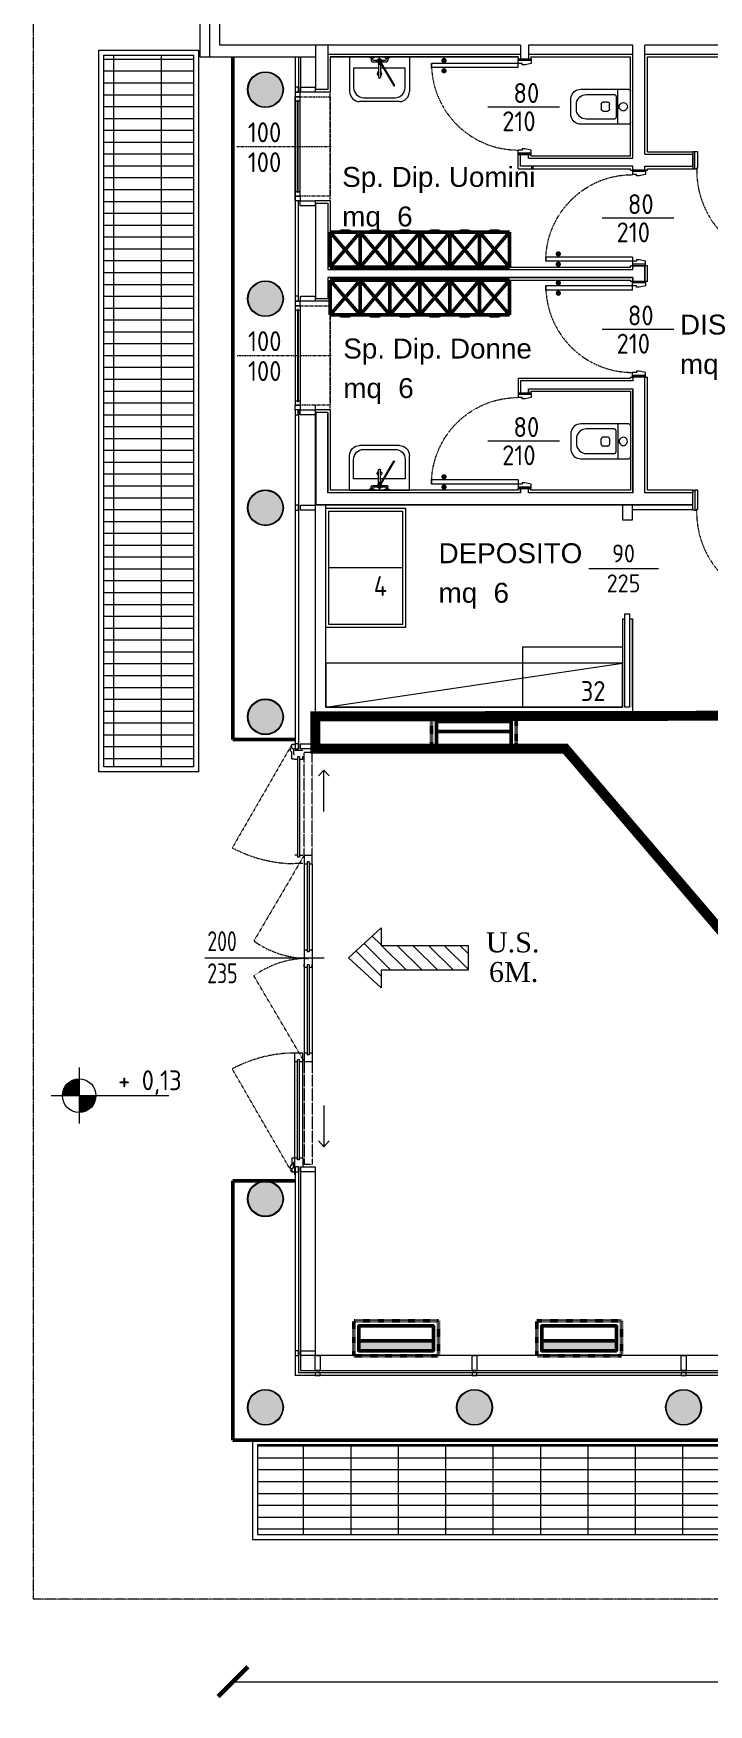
# Model space of a CAD drawing. Header units: millimetres. Extents: x 8265 to 78888, y 1905 to 34251.
# Drawn here: x 34471 to 35149, y 19102 to 20780 of the extents above; entities that cross this region are included whole.
import ezdxf
from ezdxf.enums import TextEntityAlignment as Align

# ---------------------------------------------------------------- set-up
doc = ezdxf.new("R2010")
doc.units = ezdxf.units.MM
for name, pattern in [('ACISOTGL', [3, 2, -1]), ('DOT', [0.175, 0.05, -0.125]), ('HIDDEN', [9.525, 6.35, -3.175]), ('HIDDEN1', [0.1, 0.05, -0.05]), ('HIDDEN4', [0.125, 0.025, -0.1]), ('HIDEGIO', [5000, 2500, -2500]), ('Tratteggio', [1.25, 0.75, -0.5])]:
    doc.linetypes.add(name, pattern=pattern)
doc.layers.get('Defpoints').update_dxf_attribs({"lineweight": 0})
for name, color, linetype, lineweight in [('410_STRUTTURE_001-AM_0', 7, 'Continuous', 0), ('430_TAVOLATI_001-AM_0', 3, 'Continuous', 0), ('437_RIVESTIMENTI_001-AM_0', 13, 'Continuous', 0), ('439_TESTI_SERRAMENTI_001-AM_0', 11, 'Continuous', 0), ('440_ALTRI_ELEMENTI_001-AM_0', 31, 'Continuous', 50), ('440_SIMBOLI_001-AM_0', 31, 'Continuous', 0), ('441_SERRAMENTI_001-AM_0', 1, 'Continuous', 0), ('442_SANITARI_001-AM_0', 6, 'Continuous', 0), ('443_GRIGLIE_AERAZIONE_001-AM_0', 6, 'Continuous', 0), ('445_QUOTE_ALTIMETRICHE_001-AM_0', 2, 'Continuous', 0), ('464_LAY_OUT_TQ_001-AM_0', 2, 'Continuous', 0), ('468_ARREDI_BAR_001-AM_0', 73, 'Continuous', 50), ('468_Bar attrezzature', 73, 'Continuous', 50), ('468_BAR_001-AM_0', 73, 'Continuous', 0), ('471_TESTI_POLIGONI_001-AM_0', 221, 'Continuous', 0), ('480_CAMPITURE_SIMB_REI_001-AM_0', 30, 'Continuous', 0), ('AM_0', 7, 'Continuous', 50), ('costruzioni', 10, 'Continuous', 0)]:
    doc.layers.add(name, color=color, linetype=linetype, lineweight=lineweight)
doc.layers.add('A-linee medie', color=8, linetype='Continuous')
doc.layers.add('A-serramenti', color=8, linetype='Continuous')
doc.styles.add('AREA', font='arial.ttf', dxfattribs={"height": 30})
doc.styles.add('ROMANTIC', font='romantic.ttf')
doc.styles.get("Standard").update_dxf_attribs({"font": 'isocp.shx'})
doc.dimstyles.new('quote al 100', dxfattribs={"dimscale": 100, "dimtxt": 0.2, "dimasz": 0.1, "dimexe": 0.1, "dimexo": 0.5, "dimgap": 0.1, "dimtad": 0, "dimdec": 0, "dimrnd": 0.5, "dimdsep": 46, "dimtxsty": 'Standard', "dimblk": 'ARCHTICK', "dimcen": 0.1, "dimse1": 1, "dimse2": 1, "dimclrd": 256, "dimclre": 256, "dimclrt": 256, "dimadec": 0, "dimazin": 2, "dimtp": 0.1, "dimtm": 0.1, "dimtfac": 0.71, "dimtdec": 0, "dimtmove": 1, "dimatfit": 1, "dimldrblk": 'DOT', "dimfxl": 1, "dimtzin": 0, "dimlwd": -1, "dimlwe": -1, "dimarcsym": 0})
pattern_1 = [(0, (35456.603, 18313.833), (0, 11.90625), []), (90, (35456.603, 18313.833), (-47.625, 3e-15), [])]

# ---------------------------------------------------------------- blocks, each defined once
blk = doc.blocks.new('FRECCIA US ORIZZONTALE')
h = blk.add_hatch()
h.set_pattern_fill('ANSI31', color=256, scale=7, style=0)
h.set_pattern_definition([(45, (-5619.863, -3114.928), (-15.71545, 15.71545), [])])
h.paths.add_polyline_path([(0, 0), (-60, 65), (-25, 65), (-25, 240), (25, 240), (25, 65), (60, 65)])
blk.add_lwpolyline([(0, 0), (-60, 65), (-25, 65), (-25, 240), (25, 240), (25, 65), (60, 65)], close=True)
blk = doc.blocks.new('US')
at = {"rotation": 270}
blk.add_blockref('FRECCIA US ORIZZONTALE', (50, 0), dxfattribs=at)
blk = doc.blocks.new('_ArchTick')
at = {"layer": 'AM_0', "color": 0, "const_width": 0.15}
blk.add_lwpolyline([(-0.5, -0.5), (0.5, 0.5)], dxfattribs=at)
blk = doc.blocks.new('*D289')
at = {"layer": '464_LAY_OUT_TQ_001-AM_0', "transparency": 16777216}
for p, q in [((34671.3, 19124.8), (40330.9, 19124.8)), ((46095.6, 19124.8), (40498, 19124.8))]:
    blk.add_line(p, q, dxfattribs=at)
at = {"layer": 'Defpoints', "color": 0, "transparency": 16777216}
for p in [(34671.3, 19367.4, -17.9), (46095.6, 19367.4, -17.9), (34671.3, 19124.8)]:
    blk.add_point(p, dxfattribs=at)
at = {"layer": '464_LAY_OUT_TQ_001-AM_0', "transparency": 16777216, "xscale": 30, "yscale": 30, "zscale": 30, "rotation": 180}
blk.add_blockref('_ArchTick', (34671.3, 19124.8), dxfattribs=at)
at = {"layer": '464_LAY_OUT_TQ_001-AM_0', "transparency": 16777216, "xscale": 30, "yscale": 30, "zscale": 30}
blk.add_blockref('_ArchTick', (46095.6, 19124.8), dxfattribs=at)
at = {"layer": '464_LAY_OUT_TQ_001-AM_0', "transparency": 16777216, "insert": (40414.4, 19134.6), "char_height": 50, "attachment_point": 5}
blk.add_mtext('11425', dxfattribs=at)
blk = doc.blocks.new('_Dot')
at = {"color": 0, "linetype": 'ByBlock', "lineweight": -2}
blk.add_line((-0.5, 0), (-1, 0), dxfattribs=at)
at = {"color": 0, "linetype": 'ByBlock', "const_width": 0.5}
blk.add_lwpolyline([(-0.25, 0, 1), (0.25, 0, 1)], format="xyb", close=True, dxfattribs=at)
blk = doc.blocks.new('finestra')
at = {"layer": '441_SERRAMENTI_001-AM_0'}
for p, q in [((78502, 16954.8), (78502, 16952.7)), ((78592.8, 16954.8), (78592.8, 16952.7)), ((78501, 16952.7), (78593.9, 16952.7)), ((78501, 16951.9), (78593.9, 16951.9)), ((78502, 16951.9), (78502, 16949.8)), ((78592.8, 16951.9), (78592.8, 16949.8)), ((78593.9, 16952.7), (78593.9, 16951.9))]:
    blk.add_line(p, q, dxfattribs=at)
for points in [[(78497.4, 16949.8), (78492.8, 16949.8), (78492.8, 16954.8), (78497.4, 16954.8)], [(78597.4, 16949.8), (78602, 16949.8), (78602, 16954.8), (78597.4, 16954.8)]]:
    blk.add_lwpolyline(points, close=True, dxfattribs=at)
for points in [[(78497.4, 16954.8), (78597.4, 16954.8)], [(78497.4, 16949.8), (78497.4, 16949.8), (78497.4, 16954.8)], [(78597.4, 16949.8), (78597.4, 16949.8), (78597.4, 16954.8)], [(78497.4, 16949.8), (78597.4, 16949.8)], [(78501, 16951.9), (78501, 16952.7)]]:
    blk.add_lwpolyline(points, dxfattribs=at)
blk = doc.blocks.new('Quota serramento H20')
for p in [(-15, 0), (15, 0)]:
    blk.add_attdef('000', text='', height=20, rotation=90).set_placement(p, align=Align.MIDDLE)
blk = doc.blocks.new('QUOTA_ALT')
for points in [[(0, 0), (0, 22.5, 0.414214), (-22.5, 0)], [(22.5, 0), (0, 0), (0, -22.5, 0.414214)]]:
    blk.add_hatch(color=256).paths.add_polyline_path(points)
for p, q in [((0, 37.5), (0, -37.5)), ((-37.5, 0), (120, 0))]:
    blk.add_line(p, q)
blk.add_circle((0, 0), 22.5)
blk.add_attdef('QUOTA', text='', height=22.5).set_placement((120, 7.5), align=Align.RIGHT)
blk = doc.blocks.new('SUP-LOC')
at = {"style": 'AREA'}
blk.add_text('mq', height=20, dxfattribs=at).set_placement((7.7, -17.4))
for tag, p in [('NAME_LOC', (7.7, 22.3)), ('AREA_AREA', (62.9, -17.4))]:
    blk.add_attdef(tag, p, '', height=20, dxfattribs=at)
blk = doc.blocks.new('Lavabo_handy')
at = {"layer": '442_SANITARI_001-AM_0'}
for p, q in [((-30, 0), (30, 0)), ((-30, 0), (-30, -35)), ((-10, 0), (-10, -1)), ((-5.5, 0), (-5.5, -1)), ((5.5, 0), (5.5, -1)), ((10, 0), (10, -1)), ((30, 0), (30, -35)), ((-26, -11.4), (-26, -31.1)), ((-1, -11.4), (-26, -11.4)), ((-5.5, -1), (-10, -1)), ((-8.5, -1), (-8.5, -3.5)), ((-7, -1), (-7, -2.5)), ((-7, -5), (-2, -5)), ((-6, -3.5), (-2, -3.5)), ((-3.6, -4.2), (3.6, -4.2)), ((-2, -3.5), (-2, -5)), ((-1, -2.5), (1, -2.5)), ((-1, -6), (-1, -20.5)), ((-1, -6), (1, -6)), ((0, -8.2), (0, -0.3)), ((0.4, -5.5), (14.5, -29.3)), ((0.9, -5.2), (15, -29)), ((1, -6), (1, -20.5)), ((3.9, -11.4), (1, -11.4)), ((2, -3.5), (6, -3.5)), ((2, -3.5), (2, -5)), ((2, -5), (7, -5)), ((25.7, -11.4), (4.6, -11.4)), ((5.5, -1), (10, -1)), ((7, -1), (7, -2.5)), ((8.5, -1), (8.5, -3.5)), ((25.7, -31.1), (25.7, -11.4)), ((0.1, -21.4), (-0.1, -21.4)), ((14.9, -29.3), (14.8, -29.4)), ((20, -45), (-20, -45)), ((-16, -41.1), (15.7, -41.1))]:
    blk.add_line(p, q, dxfattribs=at)
blk.add_circle((0, -4.2), 1.28, dxfattribs=at)
for centre, radius, start, end in [((-7, -3.5), 1.5, 180, 270), ((-6, -2.5), 1, 180, 270), ((0, -17), 2.25, 116.359, 243.641), ((-1, -3.5), 1, 90, 180), ((-1, -5), 1, 180, 270), ((1, -3.5), 1, 0, 90), ((1, -5), 1, 270, 0), ((0, -17), 2.25, 296.359, 63.641), ((6, -2.5), 1, 270, 0), ((7, -3.5), 1.5, 270, 0), ((-16, -31.1), 10, 180, 270), ((-0.1, -20.5), 0.9, 180, 270), ((0.1, -20.5), 0.9, 270, 0), ((14.7, -29.1), 0.25, 210.6677, 300.6677), ((14.8, -29.1), 0.25, 300.6677, 30.6677), ((15.7, -31.1), 10, 270, 0), ((-20, -35), 10, 180, 270), ((20, -35), 10, 270, 0)]:
    blk.add_arc(centre, radius, start, end, dxfattribs=at)
blk = doc.blocks.new('AR029')
at = {"layer": '442_SANITARI_001-AM_0', "linetype": 'Continuous'}
for points in [[(-15.5005, 0), (-15.8478, -0.03038), (-16.1845, -0.12062), (-16.5005, -0.26796), (-16.7861, -0.46792), (-17.0326, -0.71444), (-17.2326, -1.00003), (-17.3799, -1.316), (-17.4701, -1.65275), (-17.5005, -2.00006)], [(-15.5005, 0), (15.5005, 0)], [(17.5005, -2.00006), (17.4701, -1.65275), (17.3799, -1.316), (17.2326, -1.00003), (17.0326, -0.71444), (16.7861, -0.46792), (16.5005, -0.26796), (16.1845, -0.12062), (15.8478, -0.03038), (15.5005, 0)], [(-17.5005, -2.00006), (-17.5005, -50.0015)], [(-17.401, -12.871), (17.4713, -12.871)], [(-10.4192, -14.5185), (-10.7665, -14.5489), (-11.1033, -14.6391), (-11.4193, -14.7864), (-11.7048, -14.9864), (-11.9514, -15.2329), (-12.1513, -15.5185), (-12.2987, -15.8345), (-12.3889, -16.1712), (-12.4193, -16.5185)], [(-12.4193, -16.5185), (-12.4193, -44.3854)], [(10.2127, -14.5185), (-10.4192, -14.5185)], [(12.2128, -16.5185), (12.1824, -16.1712), (12.0922, -15.8345), (11.9448, -15.5185), (11.7449, -15.2329), (11.4983, -14.9864), (11.2127, -14.7864), (10.8968, -14.6391), (10.56, -14.5489), (10.2127, -14.5185)], [(12.2128, -44.3854), (12.2128, -16.5185)], [(17.5005, -50.0015), (17.5005, -2.00006)], [(-2.39305, -21.108), (-2.74036, -21.1384), (-3.07711, -21.2287), (-3.39308, -21.376), (-3.67867, -21.576), (-3.92519, -21.8225), (-4.12516, -22.1081), (-4.27249, -22.424), (-4.36273, -22.7608), (-4.39315, -23.1081)], [(-4.39315, -27.3451), (-4.39315, -23.1081)], [(-4.39315, -27.3451), (-4.36273, -27.6924), (-4.27249, -28.0291), (-4.12516, -28.3451), (-3.92519, -28.6307), (-3.67867, -28.8772), (-3.39308, -29.0772), (-3.07711, -29.2245), (-2.74036, -29.3148), (-2.39305, -29.3451)], [(-2.39305, -21.108), (2.74008, -21.108)], [(2.74008, -29.3451), (-2.39305, -29.3451)], [(4.74014, -23.1081), (4.70975, -22.7608), (4.61952, -22.424), (4.47218, -22.1081), (4.27221, -21.8225), (4.02569, -21.576), (3.74011, -21.376), (3.42414, -21.2287), (3.08738, -21.1384), (2.74008, -21.108)], [(2.74008, -29.3451), (3.08738, -29.3148), (3.42414, -29.2245), (3.74011, -29.0772), (4.02569, -28.8772), (4.27221, -28.6307), (4.47218, -28.3451), (4.61952, -28.0291), (4.70975, -27.6924), (4.74014, -27.3451)], [(4.74014, -23.1081), (4.74014, -27.3451)], [(-17.5005, -50.0015), (-17.3486, -51.7381), (-16.8974, -53.4218), (-16.1608, -55.0017), (-15.1609, -56.4296), (-13.9283, -57.6622), (-12.5004, -58.662), (-10.9205, -59.3987), (-9.23677, -59.8499), (-7.50023, -60.0019)], [(-12.4193, -44.3854), (-12.2674, -46.122), (-11.8162, -47.8057), (-11.0795, -49.3856), (-10.0797, -50.8135), (-8.84705, -52.0461), (-7.41913, -53.046), (-5.83929, -53.7827), (-4.15552, -54.2338), (-2.41898, -54.3858)], [(2.21248, -54.3858), (3.94901, -54.2338), (5.63278, -53.7827), (7.21263, -53.046), (8.64055, -52.0461), (9.87315, -50.8135), (10.873, -49.3856), (11.6097, -47.8057), (12.0609, -46.122), (12.2128, -44.3854)], [(7.50023, -60.0019), (9.23677, -59.8499), (10.9205, -59.3987), (12.5004, -58.662), (13.9283, -57.6622), (15.1609, -56.4296), (16.1608, -55.0017), (16.8974, -53.4218), (17.3486, -51.7381), (17.5005, -50.0015)], [(-7.50023, -60.0019), (7.50023, -60.0019)], [(-2.41898, -54.3858), (2.21248, -54.3858)]]:
    blk.add_lwpolyline(points, dxfattribs=at)
blk.add_lwpolyline([(4.18652, -7.26983), (4.04507, -6.19536), (3.63034, -5.19412), (2.9706, -4.33433), (2.11081, -3.67459), (1.10956, -3.25986), (0.0351, -3.1184), (-1.03937, -3.25986), (-2.04062, -3.67459), (-2.9004, -4.33433), (-3.56014, -5.19412), (-3.97487, -6.19536), (-4.11633, -7.26983), (-3.97487, -8.3443), (-3.56015, -9.34554), (-2.90041, -10.2053), (-2.04062, -10.8651), (-1.03937, -11.2798), (0.03509, -11.4213), (1.10956, -11.2798), (2.11081, -10.8651), (2.9706, -10.2053), (3.63034, -9.34555), (4.04506, -8.3443), (4.18652, -7.26983)], close=True, dxfattribs=at)
blk = doc.blocks.new('WC')
at = {"layer": '442_SANITARI_001-AM_0', "rotation": 180}
blk.add_blockref('AR029', (0, 0), dxfattribs=at)
blk = doc.blocks.new('porta cessi 70')
at = {"layer": '441_SERRAMENTI_001-AM_0'}
for p, q in [((83401, 17239.9, 0), (83328.9, 17239.9, 0)), ((83328.9, 17236.4, 0), (83328.9, 17239.9, 0)), ((83401, 17236.4, 0), (83328.9, 17236.4, 0)), ((83412, 17243.6), (83401, 17243.6, 0)), ((83401, 17236.4, 0), (83401, 17243.6, 0)), ((83412, 17242.3), (83401, 17242.3, 0)), ((83412, 17242.3), (83401, 17242.3, 0)), ((83404.5, 17239.9, 0), (83401, 17239.9, 0)), ((83404.5, 17238.8, 0), (83404.5, 17239.9, 0)), ((83406.8, 17238.8, 0), (83404.5, 17238.8, 0)), ((83412, 17239.9), (83406.8, 17238.8, 0)), ((83412, 17243.6), (83412, 17239.9)), ((83404.5, 17167.8, 0), (83401, 17167.8, 0)), ((83401, 17164, 0), (83401, 17167.8, 0)), ((83412, 17165.3), (83401, 17165.3, 0)), ((83412, 17165.3), (83401, 17165.3, 0)), ((83412, 17164), (83401, 17164, 0)), ((83406.8, 17168.8, 0), (83404.5, 17168.8, 0)), ((83404.5, 17168.8, 0), (83404.5, 17167.8, 0)), ((83412, 17167.8), (83406.8, 17168.8, 0)), ((83412, 17164), (83412, 17167.8))]:
    blk.add_line(p, q, dxfattribs=at)
at = {"layer": '441_SERRAMENTI_001-AM_0', "const_width": 2.19, "elevation": 0}
for points in [[(83339.3, 17243.5, 1), (83339.3, 17241.3, 1)], [(83339.3, 17232.7, -1), (83339.3, 17234.9, -1)]]:
    blk.add_lwpolyline(points, format="xyb", close=True, dxfattribs=at)
at = {"layer": '441_SERRAMENTI_001-AM_0', "linetype": 'HIDDEN4', "ltscale": 0.5}
blk.add_arc((83401, 17239.9, 0), 72.1, 180, 270, dxfattribs=at)
blk = doc.blocks.new('ARMADIETTI SPOGLIATOI')
at = {"linetype": 'HIDEGIO', "ltscale": 0.5}
for p, q in [((-10.5, 35), (-40.5, 0)), ((-40.5, 35), (-10.5, 0)), ((19.5, 35), (-10.5, 0)), ((-10.5, 35), (19.5, 0)), ((49.5, 35), (19.5, 0)), ((19.5, 35), (49.5, 0))]:
    blk.add_line(p, q, dxfattribs=at)
for points in [[(-10.5, 35), (-40.5, 35), (-40.5, 0), (-10.5, 0)], [(19.5, 35), (-10.5, 35), (-10.5, 0), (19.5, 0)], [(49.5, 35), (19.5, 35), (19.5, 0), (49.5, 0)]]:
    blk.add_lwpolyline(points, close=True, dxfattribs=at)
for points in [[(-30.5, 35), (-20.5, 35), (-21.5, 36), (-29.5, 36)], [(-0.5, 35), (9.5, 35), (8.5, 36), (0.5, 36)], [(29.5, 35), (39.5, 35), (38.5, 36), (30.5, 36)]]:
    blk.add_lwpolyline(points, close=True)
for p in [(-16.5, 0), (16.5, 0)]:
    blk.add_point(p)
blk = doc.blocks.new('REP-BAR-CONGELATORE A POZZETTO 80x120')
at = {"ltscale": 10}
for points in [[(0, 120), (0, 0), (80, 0), (80, 120)], [(3, 117), (3, 3), (77, 3), (77, 117)]]:
    blk.add_lwpolyline(points, close=True, dxfattribs=at)
blk.add_lwpolyline([(77, 60), (3, 60)], dxfattribs=at)
blk = doc.blocks.new('MONITOR CON COMUNICAZIONE')
at = {"layer": '468_ARREDI_BAR_001-AM_0'}
h = blk.add_hatch(color=9, dxfattribs=at)
h.dxf.hatch_style = 1
h.paths.add_polyline_path([(13134.4, 18176.3), (13134.4, 18251.3), (13144.4, 18251.3), (13144.4, 18176.3)])
at = {"linetype": 'HIDDEN1'}
blk.add_lwpolyline([(13114.4, 18256.3), (13149.4, 18256.3), (13149.4, 18171.3), (13114.4, 18171.3)], close=True, dxfattribs=at)
for points in [[(13144.4, 18176.3), (13119.4, 18176.3), (13119.4, 18251.3), (13144.4, 18251.3)], [(13134.4, 18176.3), (13134.4, 18251.3), (13144.4, 18251.3), (13144.4, 18176.3)]]:
    blk.add_lwpolyline(points, close=True)
blk = doc.blocks.new('CHIOSCO APPESO')
at = {"linetype": 'HIDDEN1', "elevation": 3.1}
blk.add_lwpolyline([(12987.8, 18274.1), (12987.8, 18309.1), (13072.8, 18309.1), (13072.8, 18274.1)], close=True, dxfattribs=at)
at = {"elevation": 3.1}
for points in [[(13067.8, 18304.1), (13067.8, 18279.1), (12992.8, 18279.1), (12992.8, 18304.1)], [(13067.8, 18294.1), (12992.8, 18294.1), (12992.8, 18304.1), (13067.8, 18304.1)]]:
    blk.add_lwpolyline(points, close=True, dxfattribs=at)

msp = doc.modelspace()

# ---------------------------------------------------------------- hatches: boundary and pattern name
at = {"layer": '410_STRUTTURE_001-AM_0'}
for points in [[(34686.4, 20724, 1), (34721.4, 20724, 1)], [(34686.4, 20514, 1), (34721.4, 20514, 1)], [(34686.4, 20304, 1), (34721.4, 20304, 1)], [(34686.4, 20094, 1), (34721.4, 20094, 1)], [(34686.4, 19609.8, 1), (34721.4, 19609.8, 1)], [(34686.4, 19400.4, 1), (34721.4, 19400.4, 1)], [(34896.4, 19400.4, 1), (34931.4, 19400.4, 1)], [(35106.4, 19400.4, 1), (35141.4, 19400.4, 1)]]:
    msp.add_hatch(color=256, dxfattribs=at).paths.add_polyline_path(points)
at = {"layer": '443_GRIGLIE_AERAZIONE_001-AM_0'}
h = msp.add_hatch(dxfattribs=at)
h.set_pattern_fill('GRATE', color=253, scale=15, style=0)
h.set_pattern_definition(pattern_1)
h.paths.add_polyline_path([(34541.7, 20043.6), (34541.7, 20758.6), (34631.7, 20758.6), (34631.7, 20043.6)])
h = msp.add_hatch(dxfattribs=at)
h.set_pattern_fill('GRATE', color=253, scale=15, style=0)
h.set_pattern_definition(pattern_1)
h.paths.add_polyline_path([(34695.8, 19362.6), (34695.8, 19272.6), (36048.9, 19272.6), (36048.9, 19362.6)])

# ---------------------------------------------------------------- linework, layer by layer
at = {"layer": '410_STRUTTURE_001-AM_0'}
for centre in [(34703.9, 20724, 3.1), (34703.9, 20514, 3.1), (34703.9, 20304, 3.1), (34703.9, 20094, 3.1), (34703.9, 19609.8, 3.1), (34703.9, 19400.4, 3.1), (34913.9, 19400.4, 3.1), (35123.9, 19400.4, 3.1)]:
    msp.add_circle(centre, 17.5, dxfattribs=at)
at = {"layer": '430_TAVOLATI_001-AM_0'}
for p, q in [((34658.2, 20768.7), (34658.2, 21107)), ((34960.1, 20768.7), (34658.2, 20768.7)), ((34754.5, 20724), (34754.5, 20768.7)), ((34766.5, 20768.7), (34766.5, 20724)), ((34960.1, 20768.7), (34960.1, 20754.8)), ((35073.1, 20768.7), (34968.1, 20768.7)), ((34968.1, 20768.7), (34968.1, 20754.8)), ((35073.1, 20655), (35073.1, 20768.7)), ((35162.6, 20768.7), (35085.1, 20768.7)), ((35162.6, 20768.7), (35085.1, 20768.7)), ((35085.1, 20659), (35085.1, 20768.7)), ((34960.1, 20754.8), (34968.1, 20754.8)), ((34766.5, 20724), (34754.5, 20724)), ((34960.1, 20658.8), (34968.1, 20658.8)), ((34960.1, 20647), (34960.1, 20658.8)), ((34968.1, 20655), (34968.1, 20658.8)), ((34968.1, 20655), (35073.1, 20655)), ((35085.1, 20659), (35133.1, 20659)), ((35133.1, 20647), (35133.1, 20659)), ((35073.1, 20647), (34960.1, 20647)), ((35073.1, 20643.2), (35073.1, 20647)), ((35085.1, 20643.2), (35073.1, 20643.2)), ((35085.1, 20647), (35133.1, 20647)), ((35085.1, 20643.2), (35085.1, 20647)), ((34754.5, 20609.8), (34766.5, 20609.8)), ((34754.5, 20514), (34754.5, 20609.8)), ((34766.5, 20609.8), (34766.5, 20543.2)), ((35085.1, 20547.1), (35073.1, 20547.1)), ((35073.1, 20543.2), (35073.1, 20547.1)), ((35085.1, 20531.4), (35085.1, 20547.1)), ((34766.5, 20543.2), (35073.1, 20543.2)), ((34766.5, 20535.2), (34766.5, 20514)), ((34766.5, 20535.2), (35073.1, 20535.2)), ((35073.1, 20535.2), (35073.1, 20531.4)), ((35085.1, 20531.4), (35073.1, 20531.4)), ((34766.5, 20514), (34754.5, 20514)), ((35073.1, 20431.5), (34960.1, 20431.5)), ((34960.1, 20431.5), (34960.1, 20419.2)), ((35085.1, 20435.3), (35073.1, 20435.3)), ((35073.1, 20435.3), (35073.1, 20431.5)), ((35085.1, 20319), (35085.1, 20435.3)), ((34960.1, 20419.2), (34968.1, 20419.2)), ((34968.1, 20423.5), (35073.1, 20423.5)), ((34968.1, 20423.5), (34968.1, 20419.2)), ((35073.1, 20319), (35073.1, 20423.5)), ((34766.5, 20399.8), (34754.5, 20399.8)), ((34754.5, 20399.8), (34754.5, 20307)), ((34766.5, 20399.8), (34766.5, 20319)), ((34960.1, 20319), (34766.5, 20319)), ((34960.1, 20323.2), (34968.1, 20323.2)), ((34960.1, 20319), (34960.1, 20323.2)), ((34968.1, 20319), (34968.1, 20323.2)), ((35073.1, 20319), (34968.1, 20319)), ((35133.1, 20319), (35085.1, 20319)), ((35133.1, 20307), (35133.1, 20319)), ((35133.1, 20307), (34754.5, 20307))]:
    msp.add_line(p, q, dxfattribs=at)
for points in [[(34754.5, 20609.8), (34766.5, 20609.8), (34766.5, 20543.2), (35073.1, 20543.2), (35073.1, 20547.1), (35085.1, 20547.1), (35085.1, 20531.4), (35073.1, 20531.4), (35073.1, 20535.2), (34766.5, 20535.2), (34766.5, 20514), (34754.5, 20514), (34754.5, 20609.8)], [(34754.5, 20307), (35133.1, 20307), (35133.1, 20319), (35085.1, 20319), (35085.1, 20435.3), (35073.1, 20435.3), (35073.1, 20431.5), (34960.1, 20431.5), (34960.1, 20419.2), (34968.1, 20419.2), (34968.1, 20423.5), (35073.1, 20423.5), (35073.1, 20319), (34968.1, 20319), (34968.1, 20323.2), (34960.1, 20323.2), (34960.1, 20319), (34766.5, 20319), (34766.5, 20399.8), (34754.5, 20399.8)], [(34754.5, 20399.8), (34754.5, 20307)], [(35062.5, 20192.3), (35062.5, 20103.7), (34764.5, 20103.7), (34764.5, 20307)], [(35062.5, 20307), (35062.5, 20292)], [(35072.5, 20292), (35072.5, 20307)], [(35072.5, 20192.3), (35072.5, 20094.4), (34753.9, 20094.4)], [(35072.5, 20103.7), (35072.5, 20192.3)]]:
    msp.add_lwpolyline(points, dxfattribs=at)
at = {"layer": '430_TAVOLATI_001-AM_0', "ltscale": 100}
for points in [[(35062.5, 20307), (35062.5, 20292), (35072.5, 20292), (35072.5, 20307)], [(35062.5, 20192.3), (35064.9, 20192.3)], [(35069.5, 20192.3), (35072.5, 20192.3)]]:
    msp.add_lwpolyline(points, dxfattribs=at)
at = {"layer": '437_RIVESTIMENTI_001-AM_0'}
for p, q in [((34638.2, 20756.5), (34638.2, 21127)), ((34648.2, 20756.5), (34648.2, 21117)), ((34754.5, 20756.5), (34638.2, 20756.5)), ((34766.5, 20759.5), (34960.1, 20759.5)), ((34769, 20757), (34769, 20721.5)), ((34957.6, 20757), (34769, 20757)), ((34769, 20757), (34957.6, 20757)), ((34957.6, 20757), (34957.6, 20754.8)), ((34957.6, 20754.8), (34960.1, 20754.8)), ((34968.1, 20759.5), (35073.1, 20759.5)), ((34968.1, 20754.8), (34970.6, 20754.8)), ((34970.6, 20757), (35070.6, 20757)), ((34970.6, 20757), (34970.6, 20754.8)), ((35070.6, 20657.5), (35070.6, 20757)), ((35085.1, 20759.5), (35390.2, 20759.5)), ((35085.1, 20759.5), (35390.2, 20759.5)), ((35087.6, 20757), (35388.2, 20757)), ((35087.6, 20661.5), (35087.6, 20757)), ((35087.6, 20757), (35388.2, 20757)), ((34769, 20721.5), (34753.9, 20721.5)), ((34957.6, 20644.5), (34957.6, 20658.8)), ((34958.1, 20658.8), (34960.1, 20658.8)), ((34968.1, 20658.8), (34970.1, 20658.8)), ((34970.6, 20657.5), (34970.6, 20658.8)), ((34970.6, 20657.5), (35070.6, 20657.5)), ((35087.6, 20661.5), (35133.1, 20661.5)), ((35133.1, 20661.5), (35133.1, 20659)), ((34957.6, 20644.5), (35070.6, 20644.5)), ((35070.6, 20643.2), (35070.6, 20644.5)), ((35070.6, 20643.2), (35072.6, 20643.2)), ((35085.1, 20643.2), (35087.6, 20643.2)), ((35087.6, 20644.5), (35133.1, 20644.5)), ((35087.6, 20643.2), (35087.6, 20644.5)), ((35133.1, 20647), (35133.1, 20644.5)), ((34769, 20612.3), (34753.9, 20612.3)), ((34769, 20612.3), (34769, 20545.7)), ((35072.6, 20547.1), (35070.6, 20547.1)), ((35072.6, 20547.1), (35070.6, 20547.1)), ((35070.6, 20545.7), (35070.6, 20547.1)), ((35087.6, 20547.1), (35085.1, 20547.1)), ((35087.6, 20531.4), (35087.6, 20547.1)), ((34769, 20545.7), (35070.6, 20545.7)), ((34769, 20532.7), (34769, 20511.5)), ((34769, 20532.7), (35070.6, 20532.7)), ((35070.6, 20532.7), (35070.6, 20531.4)), ((35072.6, 20531.4), (35070.6, 20531.4)), ((35073.1, 20531.4), (35071.1, 20531.4)), ((35087.6, 20531.4), (35085.1, 20531.4)), ((34769, 20511.5), (34753.8, 20511.5)), ((34957.6, 20434), (35070.6, 20434)), ((34957.6, 20434), (34957.6, 20419.2)), ((35070.6, 20435.3), (35073.1, 20435.3)), ((35070.6, 20435.3), (35070.6, 20434)), ((35085.1, 20435.3), (35087.6, 20435.3)), ((35087.6, 20321.5), (35087.6, 20435.3)), ((34957.6, 20419.2), (34960.1, 20419.2)), ((34968.1, 20419.2), (34970.6, 20419.2)), ((34970.6, 20421), (35070.6, 20421)), ((34970.6, 20421), (34970.6, 20419.2)), ((35070.6, 20421), (35070.6, 20321.5)), ((34769, 20402.3), (34753.9, 20402.3)), ((34769, 20402.3), (34769, 20321.5)), ((34957.6, 20321.5), (34769, 20321.5)), ((34957.6, 20323.2), (34960.1, 20323.2)), ((34957.6, 20321.5), (34957.6, 20323.2)), ((34968.1, 20323.2), (34970.6, 20323.2)), ((34970.6, 20321.5), (34970.6, 20323.2)), ((35070.6, 20321.5), (34970.6, 20321.5)), ((35133.1, 20321.5), (35087.6, 20321.5)), ((35133.1, 20321.5), (35133.1, 20319))]:
    msp.add_line(p, q, dxfattribs=at)
for centre in [(34703.9, 20724, 3.1), (34703.9, 20514, 3.1), (34703.9, 20304, 3.1), (34703.9, 20094, 3.1), (34703.9, 19609.8, 3.1), (34703.9, 19400.4, 3.1), (34913.9, 19400.4, 3.1), (35123.9, 19400.4, 3.1)]:
    msp.add_circle(centre, 18, dxfattribs=at)
at = {"layer": '440_ALTRI_ELEMENTI_001-AM_0'}
for p, q in [((34671.3, 20756.5), (34671.3, 20071.1)), ((34671.3, 20071.1), (34733.1, 20071.1)), ((34671.3, 19627.8), (34671.3, 19367.4)), ((34671.3, 19627.8), (34733.3, 19627.8)), ((36401, 19367.4), (34671.3, 19367.4))]:
    msp.add_line(p, q, dxfattribs=at)
at = {"layer": '440_SIMBOLI_001-AM_0', "linetype": 'ACISOTGL', "ltscale": 0.15}
msp.add_lwpolyline([(40129.2, 19367.4), (40129.2, 19207.6), (34470.9, 19207.6), (34470.9, 22308.7), (34723.7, 22308.7)], dxfattribs=at)
at = {"layer": '441_SERRAMENTI_001-AM_0', "linetype": 'Continuous'}
for p, q in [((34733.9, 20756.5), (34733.9, 20516.5)), ((34737, 20756.5), (34737, 20721.5)), ((34739, 20756.5), (34739, 20721.5)), ((34737, 20516.5), (34737, 20612.3)), ((34733.9, 20402.3), (34733.8, 20062)), ((34737, 20402.3), (34737, 20062)), ((34753.9, 20406.9), (34753.9, 20062)), ((34733.9, 19641.8), (34733.9, 19432.3)), ((34737, 19641.8), (34737, 19435.3)), ((34739, 19641.8), (34739, 19437.3)), ((36415.9, 19452.3), (34743.9, 19452.3)), ((35543.9, 19432.3), (34733.9, 19432.3))]:
    msp.add_line(p, q, dxfattribs=at)
at = {"layer": '441_SERRAMENTI_001-AM_0', "linetype": 'Tratteggio'}
for p, q in [((34769, 20612.3), (34769, 20721.5)), ((34675.3, 20666.8), (34770.3, 20666.8)), ((34769, 20402.3), (34769, 20511.5)), ((34675.5, 20456.9), (34770.4, 20456.9))]:
    msp.add_line(p, q, dxfattribs=at)
at = {"layer": '441_SERRAMENTI_001-AM_0'}
for p, q in [((34927.2, 20706.8), (34999.2, 20706.8)), ((35042.1, 20595.1), (35114.1, 20595.1)), ((35042.1, 20483.4), (35114.1, 20483.4)), ((34927.2, 20371.2), (34999.2, 20371.2)), ((35028.6, 20243.1), (35098.6, 20243.1)), ((34730.4, 20062.7), (34730.3, 20062.5)), ((34730.4, 20066.1), (34730.8, 20066.1)), ((34730.4, 20062.8), (34730.4, 20066.1)), ((34730.4, 20062.8), (34730.4, 20062.7)), ((34733.2, 20066.1), (34730.8, 20066.1)), ((34732, 20060.9), (34732, 20056.9)), ((34732.7, 20061.8), (34733.2, 20061.8)), ((34741.4, 20060.3), (34733.3, 20060.3)), ((34730.3, 20051.9), (34730.3, 20058.5)), ((34730.3, 20051.9), (34733.2, 20051.9)), ((34732.7, 20056.2), (34733.2, 20056.2)), ((34733.3, 20051.6), (34736.2, 20051.6)), ((34736.2, 20053.7), (34736.1, 19953.1)), ((34738.2, 20053.7), (34736.2, 20053.7)), ((34738.2, 20053.7), (34738.2, 19953.1)), ((34738.2, 20051.6), (34741.4, 20051.6)), ((34741.4, 20051.6), (34741.4, 20054.4)), ((34762.4, 20040.5), (34757.1, 20034.7)), ((34762.4, 19999), (34762.4, 20040.5)), ((34762.4, 20040.5), (34767.8, 20034.7)), ((34733.3, 19955.2), (34736.1, 19955.2)), ((34741.4, 19946.5), (34733.3, 19946.5)), ((34738.2, 19953.1), (34736.1, 19953.1)), ((34738.2, 19955.1), (34741.4, 19955.1)), ((34742.9, 19955.1), (34742.9, 19747.8)), ((34742.9, 19955.1), (34750.9, 19955.1)), ((34742.9, 19946.4), (34745.7, 19946.4)), ((34745.7, 19948.4), (34745.7, 19858)), ((34747.7, 19948.4), (34745.7, 19948.4)), ((34747.7, 19948.4), (34747.7, 19858)), ((34747.7, 19946.4), (34750.9, 19946.4)), ((34750.9, 19946.4), (34750.9, 19955.1)), ((34750.9, 19946.4), (34750.9, 19752.7)), ((34742.9, 19860.1), (34742.9, 19857.3)), ((34742.9, 19860), (34745.7, 19860)), ((34747.7, 19860), (34750.9, 19860)), ((34750.9, 19860), (34750.9, 19857.2)), ((34763, 19851.4), (34643.1, 19851.4)), ((34750.9, 19851.4), (34742.9, 19851.4)), ((34742.9, 19842.7), (34742.9, 19845.5)), ((34742.9, 19842.6), (34745.7, 19842.6)), ((34747.7, 19858), (34745.7, 19858)), ((34747.7, 19844.7), (34745.7, 19844.7)), ((34745.7, 19844.7), (34745.7, 19754.4)), ((34747.7, 19844.7), (34747.7, 19754.4)), ((34747.7, 19842.6), (34750.9, 19842.6)), ((34750.9, 19842.6), (34750.9, 19845.4)), ((34733.3, 19633.8), (34733.3, 19756.3)), ((34741.4, 19756.3), (34733.3, 19756.3)), ((34733.3, 19747.6), (34736.1, 19747.6)), ((34736.2, 19649.1), (34736.1, 19749.6)), ((34738.2, 19749.6), (34736.1, 19749.6)), ((34738.2, 19649.1), (34738.2, 19749.6)), ((34738.2, 19747.7), (34741.4, 19747.7)), ((34741.4, 19651.1), (34741.4, 19756.3)), ((34742.9, 19756.4), (34745.7, 19756.4)), ((34742.9, 19747.8), (34750.9, 19747.8)), ((34747.7, 19754.4), (34745.7, 19754.4)), ((34747.7, 19756.4), (34750.9, 19756.4)), ((34750.9, 19756.4), (34750.9, 19747.8)), ((34762.4, 19703.7), (34762.4, 19662.2)), ((34762.4, 19662.2), (34757.1, 19668.1)), ((34762.4, 19662.2), (34767.8, 19668.1)), ((34730.3, 19650.9), (34733.2, 19650.9)), ((34730.3, 19650.9), (34730.3, 19644.2)), ((34730.4, 19640.1), (34730.3, 19640.2)), ((34732, 19641.9), (34732, 19645.9)), ((34732.7, 19646.6), (34733.2, 19646.6)), ((34732.7, 19640.9), (34733.2, 19640.9)), ((34733.3, 19651.1), (34736.2, 19651.1)), ((34738.2, 19649.1), (34736.2, 19649.1)), ((34738.2, 19651.1), (34741.4, 19651.1)), ((34741.4, 19651.1), (34741.4, 19641.8)), ((34741.6, 19641.8), (34746, 19641.8)), ((34753.9, 19641.8), (34753.9, 19452.3)), ((34730.4, 19639.9), (34730.4, 19640.1)), ((34730.4, 19639.9), (34730.4, 19636.7)), ((34730.4, 19636.7), (34730.8, 19636.7)), ((34733.2, 19636.7), (34730.8, 19636.7)), ((34737, 19435.3), (35543.9, 19435.3)), ((34739, 19437.3), (35543.9, 19437.3))]:
    msp.add_line(p, q, dxfattribs=at)
at = {"layer": '441_SERRAMENTI_001-AM_0', "linetype": 'HIDDEN4'}
for p, q in [((34730.4, 20066.1), (34670.6, 19962.4)), ((34742.9, 19955.1), (34692.3, 19868.9)), ((34742.9, 19747.8), (34692.3, 19833.8)), ((34730.4, 19636.7), (34670.6, 19740.3))]:
    msp.add_line(p, q, dxfattribs=at)
at = {"layer": '441_SERRAMENTI_001-AM_0', "linetype": 'DOT'}
for p, q in [((34742.9, 19954.8), (34742.9, 20058.3)), ((34750.9, 20058.3), (34742.9, 20058.3)), ((34750.9, 19954.8), (34750.9, 20058.3)), ((34742.9, 19747.8), (34742.9, 19644.3)), ((34750.9, 19747.8), (34750.9, 19644.3)), ((34750.9, 19644.3), (34742.9, 19644.3))]:
    msp.add_line(p, q, dxfattribs=at)
at = {"layer": '441_SERRAMENTI_001-AM_0'}
for points in [[(34737, 20726.5), (34733.9, 20726.5), (34733.9, 20721.5), (34737, 20721.5)], [(34739, 20726.5), (34753.9, 20726.5), (34753.9, 20721.5), (34739, 20721.5)], [(35133.1, 20644.5), (35135.1, 20644.5), (35135.1, 20661.5), (35133.1, 20661.5)], [(34738.9, 20612.3), (34753.9, 20612.3), (34753.9, 20607.3), (34738.9, 20607.3)], [(34737, 20516.5), (34733.9, 20516.5), (34733.9, 20511.5), (34737, 20511.5)], [(34739, 20516.5), (34753.9, 20516.5), (34753.9, 20511.5), (34739, 20511.5)], [(34736.9, 20402.3), (34733.9, 20402.3), (34733.9, 20397.3), (34736.9, 20397.3)], [(34738.9, 20402.3), (34753.9, 20402.3), (34753.9, 20397.3), (34738.9, 20397.3)], [(35133.1, 20321.5), (35135.1, 20321.5), (35135.1, 20301.5), (35133.1, 20301.5)], [(34737, 20306.5), (34733.9, 20306.5), (34733.9, 20301.5), (34737, 20301.5)], [(34739, 20306.5), (34753.9, 20306.5), (34753.9, 20301.5), (34739, 20301.5)], [(35064.9, 20103.7), (35064.9, 20197.3), (35069.5, 20197.3), (35069.5, 20103.7)], [(34737, 20067), (34733.9, 20067), (34733.9, 20062), (34737, 20062)], [(34739, 20067), (34753.9, 20067), (34753.9, 20062), (34739, 20062)], [(34737, 19641.8), (34733.9, 19641.8), (34733.9, 19636.8), (34737, 19636.8)], [(34739, 19641.8), (34753.9, 19641.8), (34753.9, 19636.8), (34739, 19636.8)], [(34737, 19457.3), (34733.9, 19457.3), (34733.9, 19452.3), (34737, 19452.3)], [(34739, 19457.3), (34753.9, 19457.3), (34753.9, 19452.3), (34739, 19452.3)], [(34753.9, 19437.3), (34753.9, 19452.3), (34758.9, 19452.3), (34758.9, 19437.3)], [(34911.4, 19437.3), (34911.4, 19452.3), (34916.4, 19452.3), (34916.4, 19437.3)], [(35121.4, 19437.3), (35121.4, 19452.3), (35126.4, 19452.3), (35126.4, 19437.3)], [(34753.9, 19435.3), (34753.9, 19432.3), (34758.9, 19432.3), (34758.9, 19435.3)], [(34911.4, 19435.3), (34911.4, 19432.3), (34916.4, 19432.3), (34916.4, 19435.3)], [(35121.4, 19435.3), (35121.4, 19432.3), (35126.4, 19432.3), (35126.4, 19435.3)]]:
    msp.add_lwpolyline(points, close=True, dxfattribs=at)
at = {"layer": '441_SERRAMENTI_001-AM_0', "linetype": 'Tratteggio'}
for points in [[(34738.6, 20716.9), (34769, 20716.9), (34769, 20616.9), (34738.6, 20616.9)], [(34738.7, 20506.9), (34769, 20506.9), (34769, 20406.9), (34738.7, 20406.9)]]:
    msp.add_lwpolyline(points, dxfattribs=at)
at = {"layer": '441_SERRAMENTI_001-AM_0'}
for points in [[(35135.1, 20644.5), (35137.1, 20644.5), (35137.1, 20645.5), (35138.1, 20645.5), (35138.1, 20661.5), (35135.1, 20661.5)], [(35135.1, 20301.5), (35137.1, 20301.5), (35137.1, 20302.5), (35138.1, 20302.5), (35138.1, 20321.5), (35135.1, 20321.5)]]:
    msp.add_lwpolyline(points, dxfattribs=at)
at = {"layer": '441_SERRAMENTI_001-AM_0', "linetype": 'HIDDEN4'}
for centre, radius, start, end in [((35228.4, 20642.8, -252.8), 91.3, 178.9069, 270.1601), ((35228.3, 20299.7, -26.5), 91.3, 178.9069, 270.1601), ((34734.4, 20082.2, -17.9), 135.7, 241.9468, 269.5256), ((34747.2, 19946, -17.9), 94.7, 234.5401, 270), ((34747.2, 19756.7, -17.9), 94.7, 90, 125.4599), ((34734.4, 19620.6, -17.9), 135.7, 90.4744, 118.0532)]:
    msp.add_arc(centre, radius, start, end, dxfattribs=at)
at = {"layer": '441_SERRAMENTI_001-AM_0'}
for centre, radius, start, end in [((34730.3, 20060.9, -17.9), 1.69, 113.4364, 226.8728), ((34730.3, 20060.9, -17.9), 1.69, 360, 113.4364), ((34732.7, 20061.1, -17.9), 0.734, 90, 180), ((34730.3, 20060.9, -17.9), 1.69, 226.8727, 252.3607), ((34730.3, 20060.9, -17.9), 1.69, 226.8727, 252.3607), ((34729.6, 20058.5, -17.9), 0.734, 359.9989, 72.3607), ((34729.6, 20058.5, -17.9), 0.734, 359.9989, 72.3607), ((34732.7, 20056.9, -17.9), 0.734, 180, 270), ((34730.3, 19641.9, -17.9), 1.69, 133.1272, 246.5636), ((34730.3, 19641.9, -17.9), 1.69, 107.6393, 133.1273), ((34730.3, 19641.9, -17.9), 1.69, 107.6393, 133.1273), ((34730.3, 19641.9, -17.9), 1.69, 246.5636, 0), ((34729.6, 19644.2, -17.9), 0.734, 287.6393, 0.0011), ((34729.6, 19644.2, -17.9), 0.734, 287.6393, 0.0011), ((34732.7, 19645.9, -17.9), 0.734, 90, 180), ((34732.7, 19641.7, -17.9), 0.734, 180, 270)]:
    msp.add_arc(centre, radius, start, end, dxfattribs=at)
at = {"layer": '443_GRIGLIE_AERAZIONE_001-AM_0'}
for points in [[(34536.7, 20038.6), (34536.7, 20763.6), (34636.7, 20763.6), (34636.7, 20038.6)], [(34541.7, 20043.6), (34541.7, 20758.6), (34631.7, 20758.6), (34631.7, 20043.6)], [(34690.8, 19367.6), (34690.8, 19267.6), (36053.9, 19267.6), (36053.9, 19367.6)], [(34695.8, 19362.6), (34695.8, 19272.6), (36048.9, 19272.6), (36048.9, 19362.6)]]:
    msp.add_lwpolyline(points, close=True, dxfattribs=at)
at = {"layer": '468_BAR_001-AM_0'}
msp.add_line((35072.5, 20302.4), (35133.1, 20302.4), dxfattribs=at)
at = {"layer": '468_BAR_001-AM_0', "linetype": 'Continuous'}
for points in [[(35062.5, 20103.7), (34962.4, 20103.7), (34962.4, 20164.4), (35062.5, 20164.4)], [(34764.5, 20103.7), (35062.5, 20103.7), (35062.5, 20148), (34764.5, 20148)]]:
    msp.add_lwpolyline(points, close=True, dxfattribs=at)
msp.add_lwpolyline([(34764.5, 20103.7), (35062.5, 20148)], dxfattribs=at)
at = {"layer": 'costruzioni', "linetype": 'HIDDEN', "const_width": 10}
msp.add_lwpolyline([(36675.2, 20076), (38833, 20076), (38833, 19702.4), (35314.3, 19700.2), (35005.1, 20062), (34753.9, 20062), (34753.9, 20094.4), (35766.9, 20096, 0.3243), (36101.1, 19842.3, 0.451169), (36435.7, 20228.6), (36435.5, 20298), (36675.2, 20300.2)], format="xyb", close=True, dxfattribs=at)

# ---------------------------------------------------------------- block references
at = {"layer": '439_TESTI_SERRAMENTI_001-AM_0'}
ref = msp.add_blockref('Quota serramento H20', (34703, 20666.1), dxfattribs=dict(at, rotation=270))
ref.add_attrib('000', '100', dxfattribs={"layer": '0', "ltscale": 100, "height": 20}).set_placement((34703, 20681.1), align=Align.MIDDLE)
ref.add_attrib('000', '100', dxfattribs={"layer": '0', "ltscale": 100, "height": 20}).set_placement((34703, 20651.1), align=Align.MIDDLE)
ref = msp.add_blockref('Quota serramento H20', (34703.2, 20456.3), dxfattribs=dict(at, rotation=270))
ref.add_attrib('000', '100', dxfattribs={"layer": '0', "ltscale": 100, "height": 20}).set_placement((34703.2, 20471.3), align=Align.MIDDLE)
ref.add_attrib('000', '100', dxfattribs={"layer": '0', "ltscale": 100, "height": 20}).set_placement((34703.2, 20441.3), align=Align.MIDDLE)
at = {"layer": '441_SERRAMENTI_001-AM_0', "xscale": 1.206049856074969, "yscale": 1.206049856074969, "zscale": 1.206049856074969}
for p in [(-65628.1, -41.9), (-65513.3, -265.3)]:
    msp.add_blockref('porta cessi 70', p, dxfattribs=at)
at = {"layer": '441_SERRAMENTI_001-AM_0', "xscale": -1.206049856074969, "yscale": 1.206049856074969, "zscale": 1.206049856074969, "rotation": 180}
for p in [(-65513.3, 41343.8), (-65628.1, 41119.9)]:
    msp.add_blockref('porta cessi 70', p, dxfattribs=at)
at = {"layer": '445_QUOTE_ALTIMETRICHE_001-AM_0'}
ref = msp.add_blockref('QUOTA_ALT', (34516.8, 19713.5), dxfattribs=dict(at, xscale=0.75, yscale=0.75, zscale=0.75))
ref.add_attrib('QUOTA', ' + 0,13', dxfattribs={"layer": '0', "height": 20}).set_placement((34619.7, 19718.9), align=Align.RIGHT)
at = {"layer": '468_ARREDI_BAR_001-AM_0'}
for p in [(34809.5, 20545.7), (34899.5, 20545.7)]:
    msp.add_blockref('ARMADIETTI SPOGLIATOI', p, dxfattribs=at)
at = {"layer": '468_ARREDI_BAR_001-AM_0', "xscale": -1, "rotation": 180}
for p in [(34809.5, 20532.7), (34899.5, 20532.7)]:
    msp.add_blockref('ARMADIETTI SPOGLIATOI', p, dxfattribs=at)
at = {"layer": '468_Bar attrezzature'}
msp.add_blockref('CHIOSCO APPESO', (21882.9, 1785.3), dxfattribs=at)
at = {"layer": '468_Bar attrezzature', "rotation": 270}
for p in [(16621.4, 32601.6), (16805.1, 32601.6)]:
    msp.add_blockref('MONITOR CON COMUNICAZIONE', p, dxfattribs=at)
at = {"layer": '468_BAR_001-AM_0', "linetype": 'Continuous', "xscale": -1, "rotation": 179.99934494217}
msp.add_blockref('REP-BAR-CONGELATORE A POZZETTO 80x120', (34764.5, 20303.7), dxfattribs=at)
at = {"layer": '471_TESTI_POLIGONI_001-AM_0'}
for p, values in [((34773.3, 20604), {'NAME_LOC': 'Sp. Dip. Uomini', 'AREA_AREA': '6'}), ((35112.6, 20455.7), {'NAME_LOC': 'DIS', 'AREA_AREA': '5'}), ((34774.4, 20431.6), {'NAME_LOC': 'Sp. Dip. Donne', 'AREA_AREA': '6'}), ((34870.1, 20226), {'NAME_LOC': 'DEPOSITO ', 'AREA_AREA': '6'})]:
    msp.add_blockref('SUP-LOC', p, dxfattribs=at).add_auto_attribs(values)
at = {"layer": '480_CAMPITURE_SIMB_REI_001-AM_0', "xscale": 0.5, "yscale": 0.5, "zscale": 0.5}
msp.add_blockref('US', (34762.5, 19851.9), dxfattribs=at)
at = {"layer": 'A-linee medie', "extrusion": (0, 0, -1), "xscale": -1, "zscale": -1}
msp.add_blockref('Lavabo_handy', (-34818.5, 20757), dxfattribs=at)
at = {"layer": 'A-linee medie', "xscale": -1, "rotation": 90}
msp.add_blockref('WC', (35070.6, 20706.8), dxfattribs=at)
at = {"layer": 'A-linee medie', "rotation": 90}
msp.add_blockref('WC', (35070.6, 20370.7), dxfattribs=at)
at = {"layer": 'A-linee medie', "extrusion": (0, 0, -1), "zscale": -1, "rotation": 180}
msp.add_blockref('Lavabo_handy', (-34818.5, 20321.5), dxfattribs=at)
at = {"layer": 'A-serramenti', "linetype": 'Continuous', "rotation": 90}
msp.add_blockref('finestra', (51688.7, -57880.5), dxfattribs=at)
at = {"layer": 'A-serramenti', "linetype": 'Continuous', "xscale": -1, "rotation": 90}
msp.add_blockref('finestra', (51688.7, 99004.3), dxfattribs=at)

# ---------------------------------------------------------------- texts
at = {"layer": '439_TESTI_SERRAMENTI_001-AM_0', "linetype": 'Continuous', "width": 0.8}
for s, p in [('200', (34645.6, 19858.6, 3.1)), ('235', (34645.5, 19826.4, 3.1))]:
    msp.add_text(s, height=20, rotation=359.9997, dxfattribs=at).set_placement(p)
at = {"layer": '439_TESTI_SERRAMENTI_001-AM_0', "insert": (35063.6, 20243.1, 3.1), "char_height": 18, "width": 51.162, "attachment_point": 5}
msp.add_mtext('90\\P225', dxfattribs=at)
at = {"layer": '439_TESTI_SERRAMENTI_001-AM_0'}
for tag, text, p in [('80', '000', (34966, 20720.6, 297.5)), ('210', '210', (34958.5, 20692.2, 297.5)), ('80', '000', (35080.9, 20609, 15.4)), ('210', '210', (35073.4, 20580.6, 15.4)), ('80', '000', (35080.9, 20497.2, 15.4)), ('210', '210', (35073.4, 20468.8, 15.4)), ('80', '000', (34966, 20385.1, 297.5)), ('210', '210', (34958.5, 20356.7, 297.5))]:
    msp.add_attdef(tag, text=text, height=20, dxfattribs=at).set_placement(p, align=Align.MIDDLE)
at = {"layer": '468_BAR_001-AM_0', "linetype": 'Continuous'}
for s, p in [('4', (34812.7, 20215.4, -0.5)), ('32', (35020.6, 20109.9))]:
    msp.add_text(s, height=20, rotation=359.9998, dxfattribs=at).set_placement(p)
at = {"layer": '480_CAMPITURE_SIMB_REI_001-AM_0', "linetype": 'Continuous', "style": 'ROMANTIC'}
for s, p in [('U.S.', (34952.3, 19867.4, 3.1)), ('6M.', (34953.2, 19837.7, 3.1))]:
    msp.add_text(s, height=20, dxfattribs=at).set_placement(p, align=Align.MIDDLE_CENTER)

# ---------------------------------------------------------------- dimensions: what is measured, and where the dimension line sits
at = {"layer": '464_LAY_OUT_TQ_001-AM_0'}
dim = msp.add_linear_dim(base=(34671.3, 19124.8), p1=(46095.6, 19367.4, -17.9), p2=(34671.3, 19367.4, -17.9), dimstyle='quote al 100', override={"dimtxt": 0.5, "dimasz": 0.3}, dxfattribs=at)
dim.commit()
dim.dimension.update_dxf_attribs({"geometry": '*D289', "text_midpoint": (40414.4, 19134.6), "dimtype": 160})

doc.saveas('drawing.dxf')
